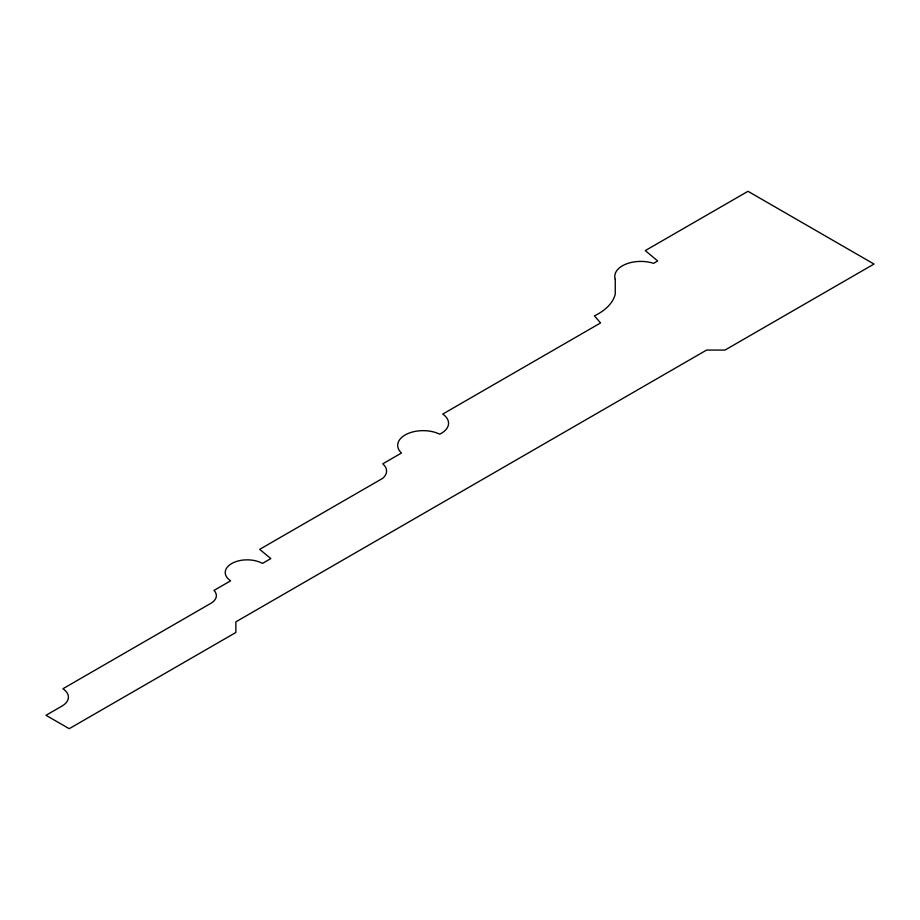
<?xml version="1.0" encoding="UTF-8"?>
<svg xmlns="http://www.w3.org/2000/svg" width="920" height="920" viewBox="0 0 920 920"><rect width="100%" height="100%" fill="white"/><g stroke="black" fill="none" stroke-linecap="round" stroke-linejoin="round"><path stroke-width="1.38" d="M615.261 279.346L615.25 294.043A59.593 34.408 0 0 1 594.435 315.859L600.564 322.954L442.727 414.08A24.61 14.202 0 0 1 439.691 434.183A25.449 14.697 0 0 0 406.605 434.171A25.449 14.697 0 0 0 401.453 453.031L382.754 463.829A22.379 12.915 0 0 1 382.547 478.423L259.681 549.355L270.825 558.589L262.464 563.419A21.942 12.673 0 0 0 232.093 563.316A21.942 12.673 0 0 0 230.609 580.83L214.003 590.421A18.722 10.81 0 0 1 210.691 603.428L62.893 688.758A21.85 12.615 0 0 1 61.766 706.192L46 715.3L69.207 728.697L235.853 632.488L235.853 621.851L706.594 350.072L725.006 350.072L874 264.051L747.994 191.302L645.299 250.596L657.685 260.981L653.602 263.339A26.047 15.042 0 0 0 625.554 264.258A26.047 15.042 0 0 0 615.261 279.346"/></g></svg>
